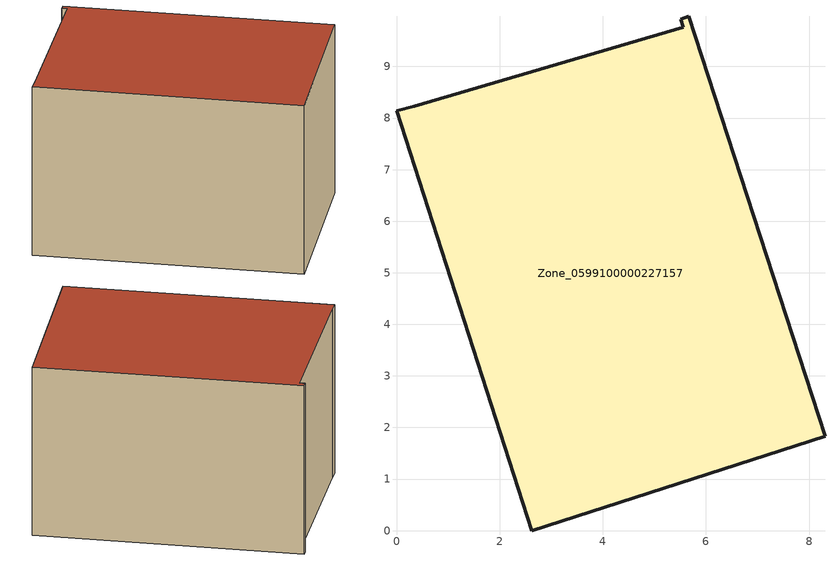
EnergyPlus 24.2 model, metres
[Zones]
Zone_0599100000227157
 floor ground (C_G): 0.35,8.23 5.56,9.76 5.51,9.92 5.67,9.97 8.31,1.83 2.62,0 0,8.14 z3.86
 wall outside (C_F): 2.62,0 8.31,1.83 5.67,9.97 5.51,9.92 5.56,9.76 0.35,8.23 0,8.14 2.62,0 z3.86:9.64
 roof outside (C_R): 5.56,9.76 0.35,8.23 0,8.14 2.62,0 8.31,1.83 5.67,9.97 5.51,9.92 z9.64
[BUILDING]
Pand.0599100000227157: North Axis=0; Terrain=City; Loads Convergence Tolerance Value=0.04; Temperature Convergence Tolerance Value=0.4; Solar Distribution=FullExterior; Maximum Number of Warmup Days=25; Minimum Number of Warmup Days=1
[Site:Location]
Rotterdam.The.Hague.AP_ZH_NLD Design_Conditions: Latitude=51.96; Longitude=4.45; Time Zone=1; Elevation=-4.5
[SITE:GROUNDTEMPERATURE:BUILDINGSURFACE]
18, 18, 18, 18, 18, 18, 18, 18, 18, 18, 18, 18
[MATERIAL] Thermal Absorptance=0.9; Solar Absorptance=0.7; Visible Absorptance=0.7
Name | Roughness | Thickness | Conductivity | Density | Specific Heat
G.TI.1946-1964 | MediumSmooth | 0.15 | 1 | 540 | 1210
F.TI.1946-1964 | Rough | 0.3 | 0.857143 | 1920 | 840
R.TI.1946-1964 | MediumRough | 0.2 | 0.277778 | 1500 | 1000
[CONSTRUCTION]
C_G: G.TI.1946-1964
C_F: F.TI.1946-1964
C_R: R.TI.1946-1964
[ZONE]
Zone_0599100000227157: Type=1; Multiplier=1; Ceiling Height=Autocalculate; Volume=Autocalculate; Floor Area=autocalculate; Part of Total Floor Area=Yes
[ZONEINFILTRATION:DESIGNFLOWRATE]
Infil_Zone_0599100000227157: Zone or ZoneList or Space or SpaceList=Zone_0599100000227157; Schedule=AlwaysOn; Design Flow Rate Calculation Method=Flow/Area; Flow Rate per Floor Area=0.003; Constant Term Coefficient=1; Temperature Term Coefficient=0; Velocity Term Coefficient=0; Velocity Squared Term Coefficient=0
[HVACTEMPLATE:ZONE:IDEALLOADSAIRSYSTEM]
Zone_0599100000227157: Maximum Heating Supply Air Temperature=50; Minimum Cooling Supply Air Temperature=13; Maximum Heating Supply Air Humidity Ratio=0.0156; Minimum Cooling Supply Air Humidity Ratio=0.0077; Heating Limit=NoLimit; Cooling Limit=NoLimit; Dehumidification Control Type=ConstantSensibleHeatRatio; Cooling Sensible Heat Ratio=0.7; Dehumidification Setpoint=60; Humidification Control Type=None; Humidification Setpoint=30; Outdoor Air Method=None; Outdoor Air Flow Rate per Person=0.00944; Outdoor Air Flow Rate per Zone Floor Area=0; Outdoor Air Flow Rate per Zone=0; Demand Controlled Ventilation Type=None; Outdoor Air Economizer Type=NoEconomizer; Heat Recovery Type=None; Sensible Heat Recovery Effectiveness=0.7; Latent Heat Recovery Effectiveness=0.65
[ZONECONTROL:THERMOSTAT]
ThermostatControl_Zone_0599100000227157: Zone or ZoneList=Zone_0599100000227157; Control Type Schedule=DualSetpointControlType; Control 1=Thermostat_Zone_0599100000227157; Temperature Difference Between Cutout And Setpoint=0
[THERMOSTATSETPOINT:DUALSETPOINT]
Thermostat_Zone_0599100000227157: Heating Setpoint Temperature Schedule=HeatingSetpoint_Zone_0599100000227157; Cooling Setpoint Temperature Schedule=CoolingSetpoint_Zone_0599100000227157
[SCHEDULE:COMPACT]
HeatingSetpoint_Zone_0599100000227157: Through: 12/31, For: AllDays, Until: 24:00, 21
CoolingSetpoint_Zone_0599100000227157: Through: 12/31, For: AllDays, Until: 24:00, 24
DualSetpointControlType: Through: 12/31, For: AllDays, Until: 24:00, 4
AlwaysOn: Through: 12/31, For: AllDays, Until: 24:00, 1
